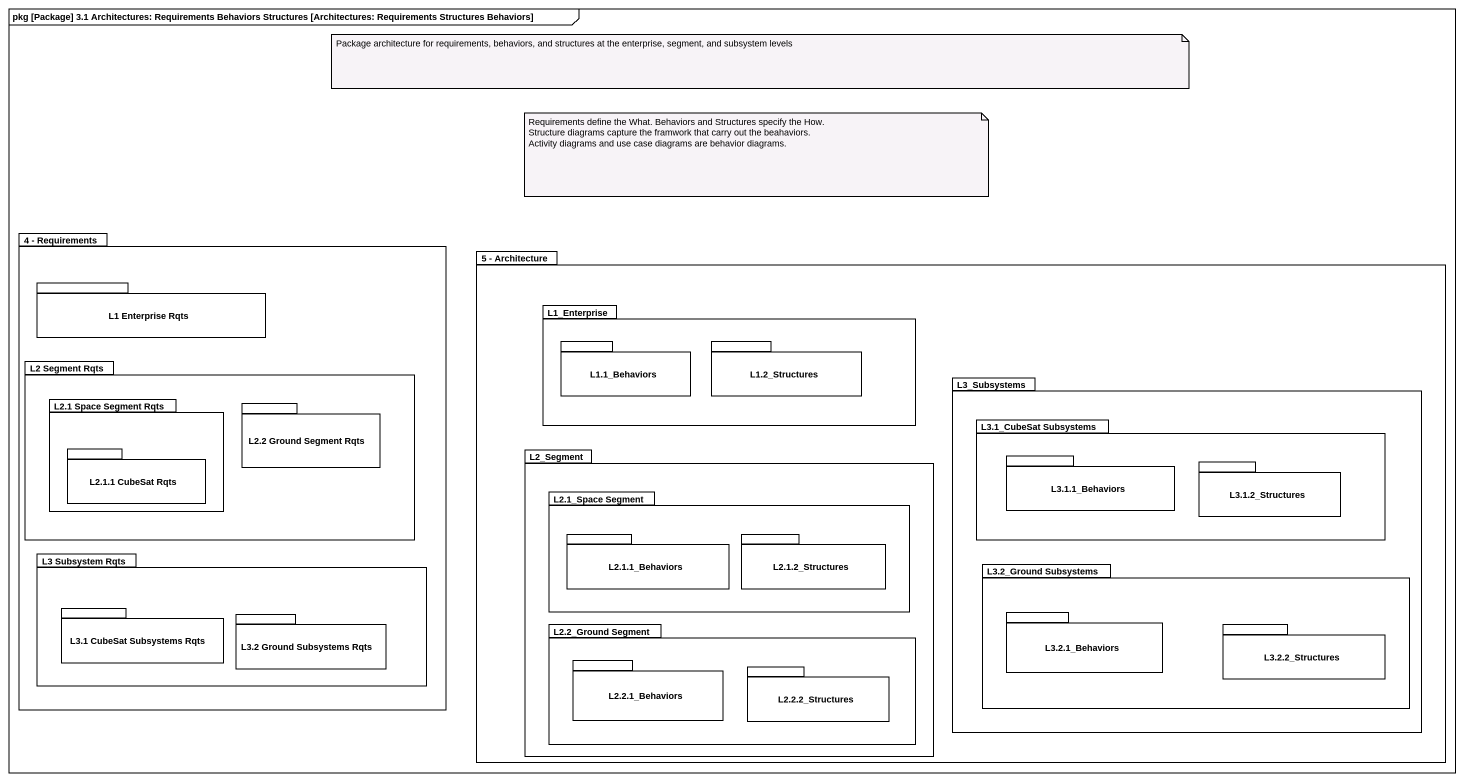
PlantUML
@startuml
mainframe pkg [Package] 3.1 Architectures: Requirements Behaviors Structures [Architectures: Requirements Structures Behaviors]
package "4 - Requirements" as p4_Requirements {
  package "L1 Enterprise Rqts" as L1_Enterprise_Rqts {
  }
  package "L2 Segment Rqts" as L2_Segment_Rqts {
    package "L2.1 Space Segment Rqts" as L2_1_Space_Segment_Rqts {
      package "L2.1.1 CubeSat Rqts" as L2_1_1_CubeSat_Rqts {
      }
    }
    package "L2.2 Ground Segment Rqts" as L2_2_Ground_Segment_Rqts {
    }
  }
  package "L3 Subsystem Rqts" as L3_Subsystem_Rqts {
    package "L3.1 CubeSat Subsystems Rqts" as L3_1_CubeSat_Subsystems_Rqts {
    }
    package "L3.2 Ground Subsystems Rqts" as L3_2_Ground_Subsystems_Rqts {
    }
  }
}
package "5 - Architecture" as p5_Architecture {
  package L1_Enterprise {
    package "L1.1_Behaviors" as L1_1_Behaviors {
    }
    package "L1.2_Structures" as L1_2_Structures {
    }
  }
  package L3_Subsystems {
    package "L3.1_CubeSat Subsystems" as L3_1_CubeSat_Subsystems {
      package "L3.1.1_Behaviors" as L3_1_1_Behaviors {
      }
      package "L3.1.2_Structures" as L3_1_2_Structures {
      }
    }
    package "L3.2_Ground Subsystems" as L3_2_Ground_Subsystems {
      package "L3.2.1_Behaviors" as L3_2_1_Behaviors {
      }
      package "L3.2.2_Structures" as L3_2_2_Structures {
      }
    }
  }
  package L2_Segment {
    package "L2.1_Space Segment" as L2_1_Space_Segment {
      package "L2.1.1_Behaviors" as L2_1_1_Behaviors {
      }
      package "L2.1.2_Structures" as L2_1_2_Structures {
      }
    }
    package "L2.2_Ground Segment" as L2_2_Ground_Segment {
      package "L2.2.1_Behaviors" as L2_2_1_Behaviors {
      }
      package "L2.2.2_Structures" as L2_2_2_Structures {
      }
    }
  }
}
note as N1
  Package architecture for requirements, behaviors, and structures at the enterprise, segment, and subsystem levels
end note
note as N2
  Requirements define the What. Behaviors and Structures specify the How.
  Structure diagrams capture the framwork that carry out the beahaviors.
  Activity diagrams and use case diagrams are behavior diagrams.
end note
@enduml
